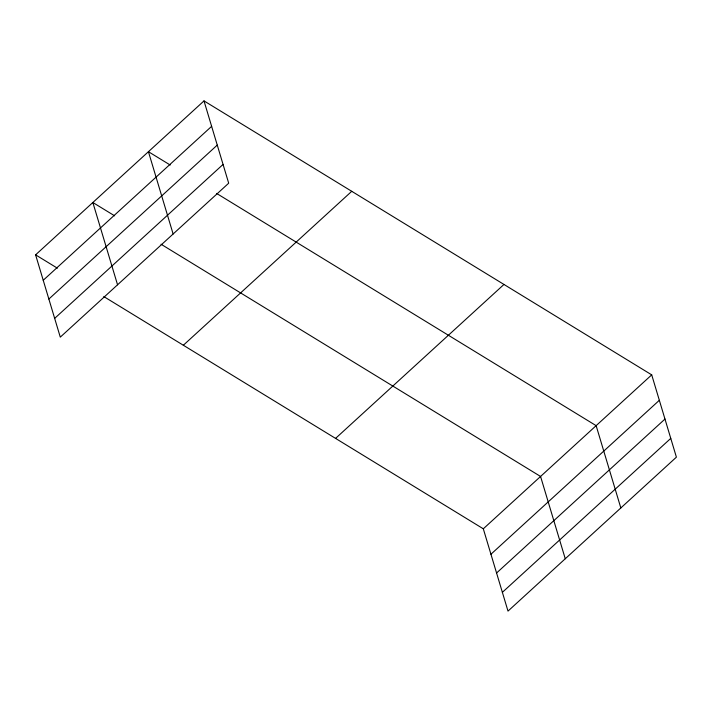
<?xml version="1.0" encoding="UTF-8"?>
<svg xmlns="http://www.w3.org/2000/svg" width="712" height="712" viewBox="0 0 712 712"><rect width="100%" height="100%" fill="white"/><g stroke="black" fill="none" stroke-linecap="round" stroke-linejoin="round"><path stroke-width="1.07" d="M203.997 100.899L228.694 183.198L60.289 337.141L35.6 254.843L203.997 100.899L651.711 374.859L676.4 457.157L508.003 611.101L483.306 528.802L103.792 296.566M43.227 280.279L211.633 126.335M48.861 299.049L217.258 145.097M54.664 318.38L223.061 164.428M183.34 345.249L351.746 191.305M335.566 438.396L503.963 284.453M483.306 528.802L651.711 374.859M490.942 554.239L659.339 400.295M496.567 573.009L664.972 419.057M502.369 592.339L670.766 438.387M170.213 165.024L148.425 151.701L173.123 233.999M216.617 193.424L596.14 425.66L620.828 507.959M114.641 215.834L92.854 202.502L117.551 284.8M161.046 244.225L540.568 476.462L565.257 558.76M35.6 254.843L57.378 268.175"/></g></svg>
